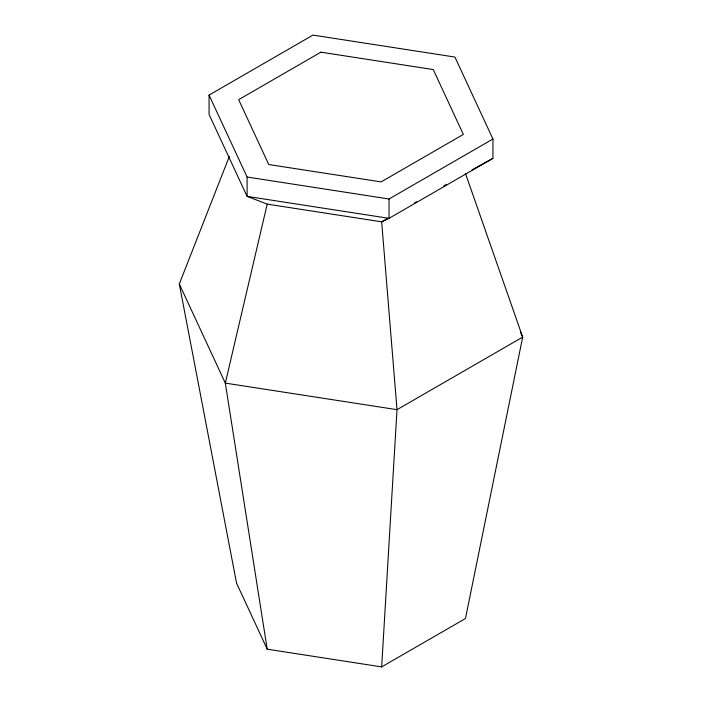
<?xml version="1.0" encoding="UTF-8"?>
<svg xmlns="http://www.w3.org/2000/svg" width="702" height="702" viewBox="0 0 702 702"><rect width="100%" height="100%" fill="white"/><g stroke="black" fill="none" stroke-linecap="round" stroke-linejoin="round"><path stroke-width="1.05" d="M229.335 156.414L179.308 283.994L236.539 583.108L267.208 649.192L381.669 666.9L397.007 409.678L381.669 221.832L387.32 218.568M267.208 204.124L381.669 221.832L389.031 218.34L492.936 158.354L492.936 139.005L454.905 57.055L312.969 35.1L209.064 95.086L209.064 114.435L247.095 196.385L267.208 204.124L225.316 383.116L267.208 649.192M209.064 95.086L247.095 177.027L389.031 198.991L492.936 139.005M414.619 202.808L416.505 201.72M443.804 185.951L446.63 184.328M381.669 666.9L465.461 618.523L522.692 337.109L465.461 173.455M472.095 169.805L492.936 158.354M520.393 332.16L522.692 337.109L397.007 409.678L225.316 383.116L179.308 283.994M389.031 198.991L389.031 218.34L247.095 196.385L247.095 177.027M320.893 52.176L238.654 99.666L268.752 164.531L381.107 181.906L463.346 134.424L433.248 69.559L320.893 52.176"/></g></svg>
